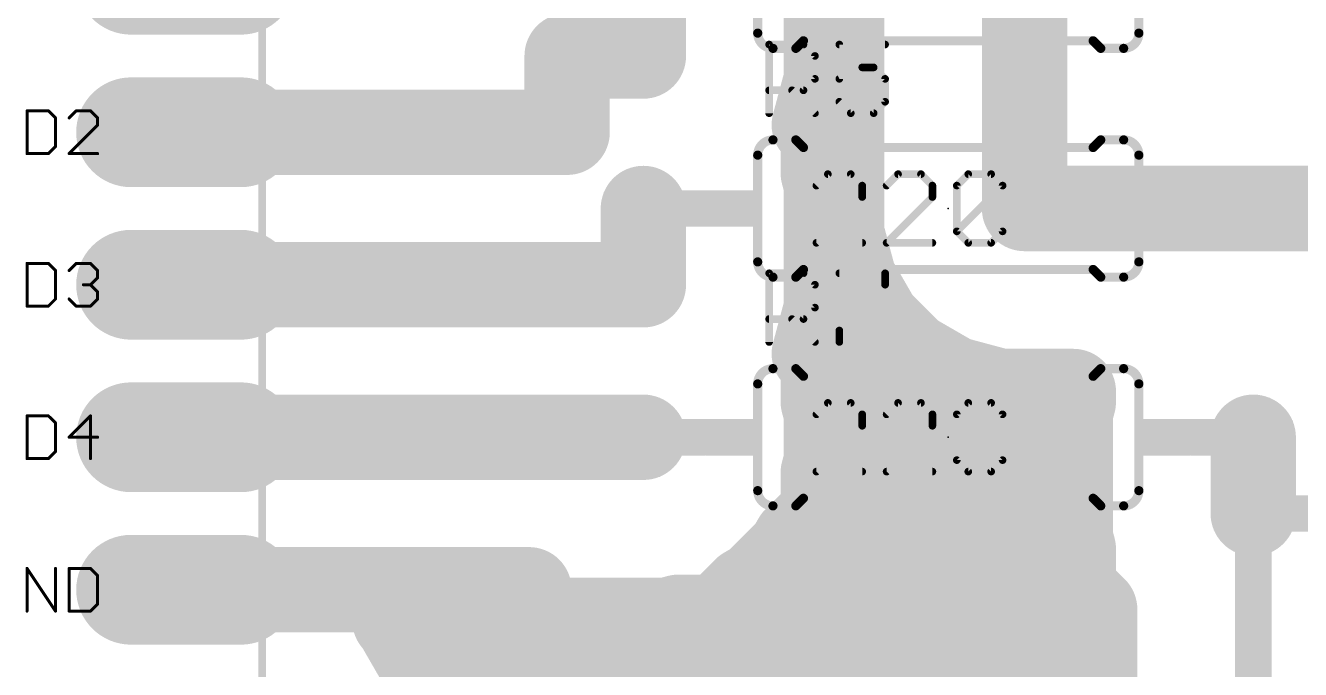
# Model space of a CAD drawing. Extents: x -14 to 150, y -1 to 89.
# Drawn here: x 29.08 to 50.32, y 11.37 to 22.1 of the extents above; entities that cross this region are included whole.
import ezdxf

# ---------------------------------------------------------------- set-up
doc = ezdxf.new("R2010")
doc.units = 0
for name, color, linetype in [('16', 175, 'CONTINUOUS'), ('17', 82, 'CONTINUOUS'), ('21', 253, 'CONTINUOUS'), ('23', 7, 'CONTINUOUS'), ('25', 253, 'CONTINUOUS'), ('27', 253, 'CONTINUOUS'), ('51', 253, 'CONTINUOUS')]:
    doc.layers.add(name, color=color, linetype=linetype)

# ---------------------------------------------------------------- blocks, each defined once
blk = doc.blocks.new('RECT')
blk.add_solid([(-0.5, -0.5), (0.5, -0.5), (-0.5, 0.5), (0.5, 0.5)])
blk = doc.blocks.new('OCTAGONP')
at = {"const_width": 0.5}
blk.add_lwpolyline([(-0.25, -0.1036), (-0.25, 0.1036), (-0.1036, 0.25), (0.1036, 0.25), (0.25, 0.1036), (0.25, -0.1036), (0.1036, -0.25), (-0.1036, -0.25), (-0.25, -0.1036), (-0.25, 0.1036)], dxfattribs=at)
blk = doc.blocks.new('LONGP100')
at = {"const_width": 1}
blk.add_lwpolyline([(-0.5, 0), (0.5, 0)], dxfattribs=at)
at = {"const_width": 0.5}
for points in [[(-0.5, 0.25, 1), (-0.5, -0.25)], [(0.5, -0.25, 1), (0.5, 0.25)]]:
    blk.add_lwpolyline(points, format="xyb", dxfattribs=at)

msp = doc.modelspace()

# ---------------------------------------------------------------- linework, layer by layer
at = {"layer": '16'}
for points, const_width in [([(42.672, 33.4213), (42.672, 18.6487)], 1.4224), ([(45.72, 33.02), (45.72, 19.05)], 1.4224), ([(42.418, 21.1887), (42.418, 23.2613)], 1.4224), ([(39.37, 22.86), (39.37, 21.59)], 1.4224), ([(42.418, 22.7584), (42.672, 22.7584)], 1.4224), ([(39.37, 21.59), (38.1, 21.59)], 1.4224), ([(38.1, 21.59), (38.1, 20.32)], 1.4224), ([(42.2176, 20.441), (42.418, 21.1887)], 1.4224), ([(42.418, 21.336), (42.672, 21.336)], 1.4224), ([(38.1, 20.32), (31.75, 20.32)], 1.4224), ([(42.3672, 20.2915), (42.2176, 20.441)], 1.4224), ([(42.3672, 19.6409), (42.3672, 20.2915)], 1.4224), ([(42.3672, 19.9136), (42.672, 19.9136)], 1.4224), ([(42.418, 19.4513), (42.3672, 19.6409)], 1.4224), ([(42.418, 17.3787), (42.418, 19.4513)], 1.4224), ([(39.37, 19.05), (39.37, 17.78)], 1.4224), ([(45.72, 19.05), (49.53, 19.05)], 1.4224), ([(49.53, 19.05), (63.5, 19.05)], 1.4224), ([(42.672, 18.6487), (42.8797, 17.8735)], 1.4224), ([(42.418, 18.4912), (42.7142, 18.4912)], 1.4224), ([(39.37, 17.78), (31.75, 17.78)], 1.4224), ([(42.8797, 17.8735), (43.281, 17.1785)], 1.4224), ([(42.2176, 16.631), (42.418, 17.3787)], 1.4224), ([(43.281, 17.1785), (43.8485, 16.611)], 1.4224), ([(42.3349, 17.0688), (43.3907, 17.0688)], 1.4224), ([(42.3672, 16.4815), (42.2176, 16.631)], 1.4224), ([(43.8485, 16.611), (44.5435, 16.2097)], 1.4224), ([(42.3672, 15.8309), (42.3672, 16.4815)], 1.4224), ([(44.5435, 16.2097), (45.3187, 16.002)], 1.4224), ([(45.3187, 16.002), (46.5328, 16.002)], 1.4224), ([(46.5328, 16.002), (46.5328, 15.8309)], 1.4224), ([(42.418, 15.6413), (42.3672, 15.8309)], 1.4224), ([(42.4166, 15.6464), (46.4834, 15.6464)], 1.4224), ([(46.5328, 15.8309), (46.482, 15.6413)], 1.4224), ([(42.418, 14.8387), (42.418, 15.6413)], 1.4224), ([(46.482, 15.6413), (46.482, 13.5687)], 1.4224), ([(39.37, 15.24), (31.75, 15.24)], 1.4224), ([(49.53, 13.97), (49.53, 15.24)], 1.4224), ([(42.3672, 14.6491), (42.418, 14.8387)], 1.4224), ([(42.3672, 13.9985), (42.3672, 14.6491)], 1.4224), ([(42.3672, 14.224), (46.482, 14.224)], 1.4224), ([(41.9071, 13.5385), (42.3672, 13.9985)], 1.4224), ([(41.809, 13.3685), (41.9071, 13.5385)], 1.4224), ([(46.482, 13.5687), (46.5328, 13.3791)], 1.4224), ([(49.53, 3.81), (49.53, 13.97)], 0.6096), ([(41.2415, 12.801), (41.809, 13.3685)], 1.4224), ([(46.5328, 13.3791), (46.5328, 12.7285)], 1.4224), ([(31.75, 12.7), (37.465, 12.7)], 1.4224), ([(37.465, 12.7), (37.465, 3.81)], 1.4224), ([(40.6115, 12.2428), (41.0715, 12.7029)], 1.4224), ([(41.0715, 12.7029), (41.2415, 12.801)], 1.4224), ([(41.2421, 12.8016), (46.5328, 12.8016)], 1.4224), ([(46.5328, 12.7285), (46.8884, 12.3729)], 1.4224), ([(46.8884, 12.3729), (46.8884, 3.4622)], 1.4224), ([(35.266, 12.1563), (35.2303, 12.192)], 1.4224), ([(35.2303, 12.192), (39.7713, 12.192)], 1.4224), ([(35.694, 11.4149), (35.266, 12.1563)], 1.4224), ([(39.7713, 12.192), (39.9609, 12.2428)], 1.4224), ([(39.9609, 12.2428), (40.6115, 12.2428)], 1.4224), ([(35.9156, 10.588), (35.694, 11.4149)], 1.4224), ([(35.7036, 11.3792), (46.8884, 11.3792)], 1.4224)]:
    msp.add_lwpolyline(points, dxfattribs=dict(at, const_width=const_width))
for points, const_width in [([(42.418, 23.114, 1), (42.418, 22.4028)], 0.7112), ([(42.672, 22.4028, 1), (42.672, 23.114)], 0.7112), ([(38.1, 21.9456, 1), (38.1, 21.2344)], 0.7112), ([(38.4556, 21.59, 1), (37.7444, 21.59)], 0.7112), ([(39.37, 21.2344, 1), (39.37, 21.9456)], 0.7112), ([(39.0144, 21.59, 1), (39.7256, 21.59)], 0.7112), ([(42.418, 21.6916, 1), (42.418, 20.9804)], 0.7112), ([(42.7615, 21.0967, 1), (42.0745, 21.2808)], 0.7112), ([(42.672, 20.9804, 1), (42.672, 21.6916)], 0.7112), ([(42.0624, 21.1887, 1), (42.7736, 21.1887)], 0.7112), ([(31.75, 20.6756, 1), (31.75, 19.9644)], 0.7112), ([(38.1, 19.9644, 1), (38.1, 20.6756)], 0.7112), ([(42.4691, 20.6925, 1), (41.9662, 20.1896)], 0.7112), ([(41.8742, 20.5331, 1), (42.5611, 20.349)], 0.7112), ([(42.7228, 20.2915, 1), (42.0116, 20.2915)], 0.7112), ([(42.1158, 20.04, 1), (42.6186, 20.5429)], 0.7112), ([(37.7444, 20.32, 1), (38.4556, 20.32)], 0.7112), ([(42.3672, 20.2692, 1), (42.3672, 19.558)], 0.7112), ([(42.672, 19.558, 1), (42.672, 20.2692)], 0.7112), ([(42.7107, 19.7329, 1), (42.0237, 19.5488)], 0.7112), ([(42.0116, 19.6409, 1), (42.7228, 19.6409)], 0.7112), ([(42.7736, 19.4513, 1), (42.0624, 19.4513)], 0.7112), ([(39.7256, 19.05, 1), (39.0144, 19.05)], 0.7112), ([(42.0745, 19.3592, 1), (42.7615, 19.5433)], 0.7112), ([(45.72, 19.4056, 1), (45.72, 18.6944)], 0.7112), ([(49.53, 19.4056, 1), (49.53, 18.6944)], 0.7112), ([(49.53, 18.6944, 1), (49.53, 19.4056)], 0.7112), ([(43.0155, 18.7408, 1), (42.3285, 18.5567)], 0.7112), ([(45.3644, 19.05, 1), (46.0756, 19.05)], 0.7112), ([(42.418, 18.8468, 1), (42.418, 18.1356)], 0.7112), ([(42.7142, 18.1356, 1), (42.7142, 18.8468)], 0.7112), ([(42.3164, 18.6487, 1), (43.0276, 18.6487)], 0.7112), ([(31.75, 18.1356, 1), (31.75, 17.4244)], 0.7112), ([(39.37, 17.4244, 1), (39.37, 18.1356)], 0.7112), ([(43.1877, 18.0513, 1), (42.5718, 17.6957)], 0.7112), ([(42.5362, 17.7815, 1), (43.2232, 17.9655)], 0.7112), ([(39.0144, 17.78, 1), (39.7256, 17.78)], 0.7112), ([(42.7615, 17.2867, 1), (42.0745, 17.4708)], 0.7112), ([(43.5324, 17.4299, 1), (43.0295, 16.927)], 0.7112), ([(42.3349, 17.4244, 1), (42.3349, 16.7132)], 0.7112), ([(42.0624, 17.3787, 1), (42.7736, 17.3787)], 0.7112), ([(42.973, 17.0007, 1), (43.589, 17.3563)], 0.7112), ([(43.3907, 16.7132, 1), (43.3907, 17.4244)], 0.7112), ([(42.4691, 16.8825, 1), (41.9662, 16.3796)], 0.7112), ([(44.0263, 16.919, 1), (43.6707, 16.303)], 0.7112), ([(43.597, 16.3595, 1), (44.0999, 16.8624)], 0.7112), ([(41.8742, 16.7231, 1), (42.5611, 16.539)], 0.7112), ([(42.7228, 16.4815, 1), (42.0116, 16.4815)], 0.7112), ([(42.1158, 16.23, 1), (42.6186, 16.7329)], 0.7112), ([(44.6355, 16.5532, 1), (44.4515, 15.8662)], 0.7112), ([(44.3657, 15.9018, 1), (44.7213, 16.5177)], 0.7112), ([(45.3187, 16.3576, 1), (45.3187, 15.6464)], 0.7112), ([(45.2267, 15.6585, 1), (45.4108, 16.3455)], 0.7112), ([(46.8884, 16.002, 1), (46.1772, 16.002)], 0.7112), ([(46.5328, 15.6464, 1), (46.5328, 16.3576)], 0.7112), ([(42.7107, 15.9229, 1), (42.0237, 15.7388)], 0.7112), ([(42.4166, 16.002, 1), (42.4166, 15.2908)], 0.7112), ([(46.8763, 15.7388, 1), (46.1893, 15.9229)], 0.7112), ([(46.4834, 15.2908, 1), (46.4834, 16.002)], 0.7112), ([(42.0116, 15.8309, 1), (42.7228, 15.8309)], 0.7112), ([(42.7736, 15.6413, 1), (42.0624, 15.6413)], 0.7112), ([(46.8376, 15.6413, 1), (46.1264, 15.6413)], 0.7112), ([(46.1772, 15.8309, 1), (46.8884, 15.8309)], 0.7112), ([(31.75, 15.5956, 1), (31.75, 14.8844)], 0.7112), ([(39.37, 14.8844, 1), (39.37, 15.5956)], 0.7112), ([(42.0745, 15.5492, 1), (42.7615, 15.7333)], 0.7112), ([(46.1385, 15.7333, 1), (46.8255, 15.5492)], 0.7112), ([(49.8856, 15.24, 1), (49.1744, 15.24)], 0.7112), ([(42.7615, 14.7467, 1), (42.0745, 14.9308)], 0.7112), ([(42.7228, 14.6491, 1), (42.0116, 14.6491)], 0.7112), ([(42.0237, 14.7412, 1), (42.7107, 14.5571)], 0.7112), ([(42.0624, 14.8387, 1), (42.7736, 14.8387)], 0.7112), ([(42.3672, 14.5796, 1), (42.3672, 13.8684)], 0.7112), ([(46.482, 13.8684, 1), (46.482, 14.5796)], 0.7112), ([(42.6186, 13.7471, 1), (42.1158, 14.25)], 0.7112), ([(42.2151, 13.3607, 1), (41.5992, 13.7163)], 0.7112), ([(42.0116, 13.9985, 1), (42.7228, 13.9985)], 0.7112), ([(46.8255, 13.6608, 1), (46.1385, 13.4767)], 0.7112), ([(49.1744, 13.97, 1), (49.8856, 13.97)], 0.7112), ([(49.6824, 13.97, 1), (49.3776, 13.97)], 0.3048), ([(41.6557, 13.7899, 1), (42.1586, 13.287)], 0.7112), ([(42.0605, 13.117, 1), (41.5576, 13.6199)], 0.7112), ([(46.8884, 13.3791, 1), (46.1772, 13.3791)], 0.7112), ([(41.501, 13.5463, 1), (42.117, 13.1907)], 0.7112), ([(46.1264, 13.5687, 1), (46.8376, 13.5687)], 0.7112), ([(46.1893, 13.2871, 1), (46.8763, 13.4712)], 0.7112), ([(31.75, 13.0556, 1), (31.75, 12.3444)], 0.7112), ([(37.8206, 12.7, 1), (37.1094, 12.7)], 0.7112), ([(37.465, 12.3444, 1), (37.465, 13.0556)], 0.7112), ([(41.323, 12.4514, 1), (40.8201, 12.9543)], 0.7112), ([(40.9901, 13.0524, 1), (41.493, 12.5495)], 0.7112), ([(41.2421, 13.1572, 1), (41.2421, 12.446)], 0.7112), ([(41.4193, 12.493, 1), (41.0637, 13.109)], 0.7112), ([(46.7842, 12.98, 1), (46.2814, 12.4771)], 0.7112), ([(46.5328, 12.446, 1), (46.5328, 13.1572)], 0.7112), ([(40.8937, 13.0108, 1), (41.2493, 12.3949)], 0.7112), ([(46.1772, 12.7285, 1), (46.8884, 12.7285)], 0.7112), ([(47.244, 12.3729, 1), (46.5328, 12.3729)], 0.7112), ([(46.637, 12.1215, 1), (47.1398, 12.6244)], 0.7112), ([(35.4817, 12.4435, 1), (34.9788, 11.9405)], 0.7112), ([(35.2303, 12.5476, 1), (35.2303, 11.8364)], 0.7112), ([(35.574, 12.3341, 1), (34.958, 11.9785)], 0.7112), ([(35.0146, 11.9048, 1), (35.5174, 12.4077)], 0.7112), ([(39.6792, 12.5355, 1), (39.8633, 11.8485)], 0.7112), ([(39.9609, 12.5984, 1), (39.9609, 11.8872)], 0.7112), ([(39.7713, 11.8364, 1), (39.7713, 12.5476)], 0.7112), ([(40.0529, 11.8993, 1), (39.8688, 12.5863)], 0.7112), ([(40.36, 12.4942, 1), (40.8629, 11.9914)], 0.7112), ([(40.6115, 11.8872, 1), (40.6115, 12.5984)], 0.7112), ([(36.0375, 11.507, 1), (35.3506, 11.3229)], 0.7112), ([(35.7036, 11.7348, 1), (35.7036, 11.0236)], 0.7112), ([(35.3861, 11.2371, 1), (36.002, 11.5927)], 0.7112), ([(46.8884, 11.0236, 1), (46.8884, 11.7348)], 0.7112)]:
    msp.add_lwpolyline(points, format="xyb", dxfattribs=dict(at, const_width=const_width))
at = {"layer": '21'}
for points, const_width in [([(33.02, 33.02), (33.02, 1.27)], 0.127), ([(41.275, 21.971), (41.275, 23.749)], 0.1524), ([(47.625, 21.971), (47.625, 23.749)], 0.1524), ([(42.037, 21.844), (41.91, 21.717)], 0.1524), ([(46.863, 21.844), (42.037, 21.844)], 0.1524), ([(46.863, 21.844), (46.99, 21.717)], 0.1524), ([(41.529, 21.717), (41.91, 21.717)], 0.1524), ([(47.371, 21.717), (46.99, 21.717)], 0.1524), ([(41.529, 20.193), (41.91, 20.193)], 0.1524), ([(42.037, 20.066), (41.91, 20.193)], 0.1524), ([(46.863, 20.066), (46.99, 20.193)], 0.1524), ([(47.371, 20.193), (46.99, 20.193)], 0.1524), ([(41.275, 18.161), (41.275, 19.939)], 0.1524), ([(46.863, 20.066), (42.037, 20.066)], 0.1524), ([(47.625, 18.161), (47.625, 19.939)], 0.1524), ([(42.037, 18.034), (41.91, 17.907)], 0.1524), ([(46.863, 18.034), (42.037, 18.034)], 0.1524), ([(46.863, 18.034), (46.99, 17.907)], 0.1524), ([(41.529, 17.907), (41.91, 17.907)], 0.1524), ([(47.371, 17.907), (46.99, 17.907)], 0.1524), ([(41.529, 16.383), (41.91, 16.383)], 0.1524), ([(42.037, 16.256), (41.91, 16.383)], 0.1524), ([(46.863, 16.256), (46.99, 16.383)], 0.1524), ([(47.371, 16.383), (46.99, 16.383)], 0.1524), ([(41.275, 14.351), (41.275, 16.129)], 0.1524), ([(46.863, 16.256), (42.037, 16.256)], 0.1524), ([(47.625, 14.351), (47.625, 16.129)], 0.1524), ([(42.037, 14.224), (41.91, 14.097)], 0.1524), ([(46.863, 14.224), (42.037, 14.224)], 0.1524), ([(46.863, 14.224), (46.99, 14.097)], 0.1524), ([(41.529, 14.097), (41.91, 14.097)], 0.1524), ([(47.371, 14.097), (46.99, 14.097)], 0.1524)]:
    msp.add_lwpolyline(points, dxfattribs=dict(at, const_width=const_width))
for points, const_width in [([(41.275, 21.971, 0.4142), (41.529, 21.717)], 0.1524), ([(41.3131, 21.971, 1), (41.2369, 21.971)], 0.0762), ([(41.2369, 21.971, 1), (41.3131, 21.971)], 0.0762), ([(42.037, 21.8821, 1), (42.037, 21.8059)], 0.0762), ([(42.0639, 21.8171, 1), (42.0101, 21.8709)], 0.0762), ([(46.8899, 21.8709, 1), (46.8361, 21.8171)], 0.0762), ([(46.863, 21.8059, 1), (46.863, 21.8821)], 0.0762), ([(47.371, 21.717, 0.4142), (47.625, 21.971)], 0.1524), ([(47.6631, 21.971, 1), (47.5869, 21.971)], 0.0762), ([(47.5869, 21.971, 1), (47.6631, 21.971)], 0.0762), ([(41.529, 21.7551, 1), (41.529, 21.6789)], 0.0762), ([(41.529, 21.6789, 1), (41.529, 21.7551)], 0.0762), ([(41.8831, 21.7439, 1), (41.9369, 21.6901)], 0.0762), ([(41.91, 21.6789, 1), (41.91, 21.7551)], 0.0762), ([(46.99, 21.7551, 1), (46.99, 21.6789)], 0.0762), ([(46.9631, 21.6901, 1), (47.0169, 21.7439)], 0.0762), ([(47.371, 21.7551, 1), (47.371, 21.6789)], 0.0762), ([(47.371, 21.6789, 1), (47.371, 21.7551)], 0.0762), ([(41.529, 20.193, 0.4142), (41.275, 19.939)], 0.1524), ([(41.529, 20.2311, 1), (41.529, 20.1549)], 0.0762), ([(41.529, 20.1549, 1), (41.529, 20.2311)], 0.0762), ([(41.9369, 20.2199, 1), (41.8831, 20.1661)], 0.0762), ([(41.91, 20.1549, 1), (41.91, 20.2311)], 0.0762), ([(46.99, 20.2311, 1), (46.99, 20.1549)], 0.0762), ([(47.0169, 20.1661, 1), (46.9631, 20.2199)], 0.0762), ([(47.625, 19.939, 0.4142), (47.371, 20.193)], 0.1524), ([(47.371, 20.2311, 1), (47.371, 20.1549)], 0.0762), ([(47.371, 20.1549, 1), (47.371, 20.2311)], 0.0762), ([(41.3131, 19.939, 1), (41.2369, 19.939)], 0.0762), ([(41.2369, 19.939, 1), (41.3131, 19.939)], 0.0762), ([(42.037, 20.1041, 1), (42.037, 20.0279)], 0.0762), ([(42.0101, 20.0391, 1), (42.0639, 20.0929)], 0.0762), ([(46.8361, 20.0929, 1), (46.8899, 20.0391)], 0.0762), ([(46.863, 20.0279, 1), (46.863, 20.1041)], 0.0762), ([(47.6631, 19.939, 1), (47.5869, 19.939)], 0.0762), ([(47.5869, 19.939, 1), (47.6631, 19.939)], 0.0762), ([(41.275, 18.161, 0.4142), (41.529, 17.907)], 0.1524), ([(41.3131, 18.161, 1), (41.2369, 18.161)], 0.0762), ([(41.2369, 18.161, 1), (41.3131, 18.161)], 0.0762), ([(42.037, 18.0721, 1), (42.037, 17.9959)], 0.0762), ([(42.0639, 18.0071, 1), (42.0101, 18.0609)], 0.0762), ([(46.8899, 18.0609, 1), (46.8361, 18.0071)], 0.0762), ([(46.863, 17.9959, 1), (46.863, 18.0721)], 0.0762), ([(47.371, 17.907, 0.4142), (47.625, 18.161)], 0.1524), ([(47.6631, 18.161, 1), (47.5869, 18.161)], 0.0762), ([(47.5869, 18.161, 1), (47.6631, 18.161)], 0.0762), ([(41.529, 17.9451, 1), (41.529, 17.8689)], 0.0762), ([(41.529, 17.8689, 1), (41.529, 17.9451)], 0.0762), ([(41.8831, 17.9339, 1), (41.9369, 17.8801)], 0.0762), ([(41.91, 17.8689, 1), (41.91, 17.9451)], 0.0762), ([(46.99, 17.9451, 1), (46.99, 17.8689)], 0.0762), ([(46.9631, 17.8801, 1), (47.0169, 17.9339)], 0.0762), ([(47.371, 17.9451, 1), (47.371, 17.8689)], 0.0762), ([(47.371, 17.8689, 1), (47.371, 17.9451)], 0.0762), ([(41.529, 16.383, 0.4142), (41.275, 16.129)], 0.1524), ([(41.529, 16.4211, 1), (41.529, 16.3449)], 0.0762), ([(41.529, 16.3449, 1), (41.529, 16.4211)], 0.0762), ([(41.9369, 16.4099, 1), (41.8831, 16.3561)], 0.0762), ([(41.91, 16.3449, 1), (41.91, 16.4211)], 0.0762), ([(46.99, 16.4211, 1), (46.99, 16.3449)], 0.0762), ([(47.0169, 16.3561, 1), (46.9631, 16.4099)], 0.0762), ([(47.625, 16.129, 0.4142), (47.371, 16.383)], 0.1524), ([(47.371, 16.4211, 1), (47.371, 16.3449)], 0.0762), ([(47.371, 16.3449, 1), (47.371, 16.4211)], 0.0762), ([(41.3131, 16.129, 1), (41.2369, 16.129)], 0.0762), ([(41.2369, 16.129, 1), (41.3131, 16.129)], 0.0762), ([(42.037, 16.2941, 1), (42.037, 16.2179)], 0.0762), ([(42.0101, 16.2291, 1), (42.0639, 16.2829)], 0.0762), ([(46.8361, 16.2829, 1), (46.8899, 16.2291)], 0.0762), ([(46.863, 16.2179, 1), (46.863, 16.2941)], 0.0762), ([(47.6631, 16.129, 1), (47.5869, 16.129)], 0.0762), ([(47.5869, 16.129, 1), (47.6631, 16.129)], 0.0762), ([(41.275, 14.351, 0.4142), (41.529, 14.097)], 0.1524), ([(41.3131, 14.351, 1), (41.2369, 14.351)], 0.0762), ([(41.2369, 14.351, 1), (41.3131, 14.351)], 0.0762), ([(42.037, 14.2621, 1), (42.037, 14.1859)], 0.0762), ([(42.0639, 14.1971, 1), (42.0101, 14.2509)], 0.0762), ([(46.8899, 14.2509, 1), (46.8361, 14.1971)], 0.0762), ([(46.863, 14.1859, 1), (46.863, 14.2621)], 0.0762), ([(47.371, 14.097, 0.4142), (47.625, 14.351)], 0.1524), ([(47.6631, 14.351, 1), (47.5869, 14.351)], 0.0762), ([(47.5869, 14.351, 1), (47.6631, 14.351)], 0.0762), ([(41.529, 14.1351, 1), (41.529, 14.0589)], 0.0762), ([(41.529, 14.0589, 1), (41.529, 14.1351)], 0.0762), ([(41.8831, 14.1239, 1), (41.9369, 14.0701)], 0.0762), ([(41.91, 14.0589, 1), (41.91, 14.1351)], 0.0762), ([(46.99, 14.1351, 1), (46.99, 14.0589)], 0.0762), ([(46.9631, 14.0701, 1), (47.0169, 14.1239)], 0.0762), ([(47.371, 14.1351, 1), (47.371, 14.0589)], 0.0762), ([(47.371, 14.0589, 1), (47.371, 14.1351)], 0.0762)]:
    msp.add_lwpolyline(points, format="xyb", dxfattribs=dict(at, const_width=const_width))
at = {"layer": '23'}
for p in [(44.45, 19.05), (44.45, 15.24)]:
    msp.add_point(p, dxfattribs=at)
at = {"layer": '25'}
for points, const_width in [([(41.4973, 21.7815, 1), (41.4337, 21.7815)], 0.0635), ([(41.4655, 21.8132, 1), (41.4655, 21.7497)], 0.0635), ([(42.0599, 21.8039, 1), (42.015, 21.759)], 0.0635), ([(42.0375, 21.7497, 1), (42.0375, 21.8132)], 0.0635), ([(42.6666, 21.7815, 1), (42.6031, 21.7815)], 0.0635), ([(42.6349, 21.8132, 1), (42.6349, 21.7497)], 0.0635), ([(43.3975, 21.7497, 1), (43.3975, 21.8132)], 0.0635), ([(42.2599, 21.5908, 1), (42.1964, 21.5908)], 0.0635), ([(42.2057, 21.5684, 1), (42.2506, 21.6133)], 0.0635), ([(43.0162, 21.4319, 1), (43.0162, 21.3684)], 0.0635), ([(43.0304, 21.3718, 1), (43.002, 21.4285)], 0.0635), ([(43.2293, 21.4226, 1), (43.1844, 21.3777)], 0.0635), ([(43.2069, 21.3684, 1), (43.2069, 21.4319)], 0.0635), ([(42.1964, 21.2095, 1), (42.2599, 21.2095)], 0.0635), ([(42.2506, 21.187, 1), (42.2057, 21.2319)], 0.0635), ([(42.6031, 21.2095, 1), (42.6666, 21.2095)], 0.0635), ([(42.6207, 21.2379, 1), (42.6491, 21.1811)], 0.0635), ([(43.4293, 21.2095, 1), (43.3658, 21.2095)], 0.0635), ([(43.3751, 21.187, 1), (43.42, 21.2319)], 0.0635), ([(41.4655, 21.0506, 1), (41.4655, 20.9871)], 0.0635), ([(41.8693, 21.0413, 1), (41.8244, 20.9964)], 0.0635), ([(42.015, 21.0413, 1), (42.0599, 20.9964)], 0.0635), ([(42.0375, 20.9871, 1), (42.0375, 21.0506)], 0.0635), ([(42.6573, 20.8506, 1), (42.6124, 20.8057)], 0.0635), ([(43.3658, 20.8282, 1), (43.4293, 20.8282)], 0.0635), ([(43.42, 20.8057, 1), (43.3751, 20.8506)], 0.0635), ([(29.1148, 20.6762, 1), (29.0894, 20.6762)], 0.0254), ([(29.1021, 20.6889, 1), (29.1021, 20.6635)], 0.0254), ([(29.467, 20.6852, 1), (29.449, 20.6672)], 0.0254), ([(29.458, 20.6635, 1), (29.458, 20.6889)], 0.0254), ([(29.9224, 20.6889, 1), (29.9224, 20.6635)], 0.0254), ([(29.9314, 20.6672, 1), (29.9134, 20.6852)], 0.0254), ([(30.1686, 20.6852, 1), (30.1507, 20.6672)], 0.0254), ([(30.1597, 20.6635, 1), (30.1597, 20.6889)], 0.0254), ([(41.4337, 20.6375, 1), (41.4973, 20.6375)], 0.0635), ([(42.2057, 20.615, 1), (42.2506, 20.66)], 0.0635), ([(42.8256, 20.6692, 1), (42.8256, 20.6058)], 0.0635), ([(42.8031, 20.615, 1), (42.848, 20.66)], 0.0635), ([(43.1844, 20.66, 1), (43.2293, 20.615)], 0.0635), ([(43.2069, 20.6058, 1), (43.2069, 20.6692)], 0.0635), ([(29.5894, 20.5576, 1), (29.564, 20.5576)], 0.0254), ([(29.5677, 20.5486, 1), (29.5856, 20.5666)], 0.0254), ([(29.7948, 20.5666, 1), (29.8127, 20.5486)], 0.0254), ([(30.291, 20.5576, 1), (30.2656, 20.5576)], 0.0254), ([(30.2656, 20.4389, 1), (30.291, 20.4389)], 0.0254), ([(30.2693, 20.5486, 1), (30.2873, 20.5666)], 0.0254), ([(30.2873, 20.43, 1), (30.2693, 20.4479)], 0.0254), ([(29.1021, 19.9771, 1), (29.1021, 19.9517)], 0.0254), ([(29.0894, 19.9644, 1), (29.1148, 19.9644)], 0.0254), ([(29.449, 19.9734, 1), (29.467, 19.9554)], 0.0254), ([(29.458, 19.9517, 1), (29.458, 19.9771)], 0.0254), ([(29.564, 20.083, 1), (29.5894, 20.083)], 0.0254), ([(29.5856, 20.0741, 1), (29.5677, 20.092)], 0.0254), ([(29.8038, 19.9771, 1), (29.8038, 19.9517)], 0.0254), ([(29.7948, 19.9734, 1), (29.8127, 19.9554)], 0.0254), ([(30.2783, 19.9517, 1), (30.2783, 19.9771)], 0.0254), ([(29.1148, 18.1362, 1), (29.0894, 18.1362)], 0.0254), ([(29.1021, 18.1489, 1), (29.1021, 18.1235)], 0.0254), ([(29.467, 18.1452, 1), (29.449, 18.1272)], 0.0254), ([(29.458, 18.1235, 1), (29.458, 18.1489)], 0.0254), ([(29.9224, 18.1489, 1), (29.9224, 18.1235)], 0.0254), ([(29.9314, 18.1272, 1), (29.9134, 18.1452)], 0.0254), ([(30.1686, 18.1452, 1), (30.1507, 18.1272)], 0.0254), ([(30.1597, 18.1235, 1), (30.1597, 18.1489)], 0.0254), ([(29.5894, 18.0176, 1), (29.564, 18.0176)], 0.0254), ([(29.5677, 18.0086, 1), (29.5856, 18.0266)], 0.0254), ([(29.7948, 18.0266, 1), (29.8127, 18.0086)], 0.0254), ([(30.291, 18.0176, 1), (30.2656, 18.0176)], 0.0254), ([(30.2656, 17.8989, 1), (30.291, 17.8989)], 0.0254), ([(30.2693, 18.0086, 1), (30.2873, 18.0266)], 0.0254), ([(30.2873, 17.89, 1), (30.2693, 17.9079)], 0.0254), ([(41.4973, 17.9715, 1), (41.4337, 17.9715)], 0.0635), ([(41.4655, 18.0032, 1), (41.4655, 17.9397)], 0.0635), ([(42.0599, 17.9939, 1), (42.015, 17.949)], 0.0635), ([(42.0375, 17.9397, 1), (42.0375, 18.0032)], 0.0635), ([(42.2599, 17.7808, 1), (42.1964, 17.7808)], 0.0635), ([(42.6349, 18.0032, 1), (42.6349, 17.9397)], 0.0635), ([(43.4293, 17.9715, 1), (43.3658, 17.9715)], 0.0635), ([(43.42, 17.7584, 1), (43.3751, 17.8033)], 0.0635), ([(43.3975, 17.9397, 1), (43.3975, 18.0032)], 0.0635), ([(30.041, 17.793, 1), (30.041, 17.7676)], 0.0254), ([(30.1686, 17.7893, 1), (30.1507, 17.7713)], 0.0254), ([(30.1507, 17.7893, 1), (30.1686, 17.7713)], 0.0254), ([(30.1597, 17.7676, 1), (30.1597, 17.793)], 0.0254), ([(30.291, 17.6617, 1), (30.2656, 17.6617)], 0.0254), ([(30.2693, 17.6527, 1), (30.2873, 17.6706)], 0.0254), ([(42.2057, 17.7584, 1), (42.2506, 17.8033)], 0.0635), ([(43.3658, 17.7808, 1), (43.4293, 17.7808)], 0.0635), ([(29.1021, 17.4371, 1), (29.1021, 17.4117)], 0.0254), ([(29.0894, 17.4244, 1), (29.1148, 17.4244)], 0.0254), ([(29.449, 17.4334, 1), (29.467, 17.4154)], 0.0254), ([(29.458, 17.4117, 1), (29.458, 17.4371)], 0.0254), ([(29.564, 17.543, 1), (29.5894, 17.543)], 0.0254), ([(29.5856, 17.5341, 1), (29.5677, 17.552)], 0.0254), ([(29.8127, 17.552, 1), (29.7948, 17.5341)], 0.0254), ([(29.9224, 17.4371, 1), (29.9224, 17.4117)], 0.0254), ([(29.9134, 17.4154, 1), (29.9314, 17.4334)], 0.0254), ([(30.1507, 17.4334, 1), (30.1686, 17.4154)], 0.0254), ([(30.1597, 17.4117, 1), (30.1597, 17.4371)], 0.0254), ([(30.2656, 17.543, 1), (30.291, 17.543)], 0.0254), ([(30.2873, 17.5341, 1), (30.2693, 17.552)], 0.0254), ([(42.1964, 17.3995, 1), (42.2599, 17.3995)], 0.0635), ([(42.2506, 17.377, 1), (42.2057, 17.4219)], 0.0635), ([(41.4655, 17.2406, 1), (41.4655, 17.1771)], 0.0635), ([(41.8693, 17.2313, 1), (41.8244, 17.1864)], 0.0635), ([(42.015, 17.2313, 1), (42.0599, 17.1864)], 0.0635), ([(42.0375, 17.1771, 1), (42.0375, 17.2406)], 0.0635), ([(42.6666, 17.0182, 1), (42.6031, 17.0182)], 0.0635), ([(42.6124, 17.0406, 1), (42.6573, 16.9957)], 0.0635), ([(41.4337, 16.8275, 1), (41.4973, 16.8275)], 0.0635), ([(42.2057, 16.805, 1), (42.2506, 16.85)], 0.0635), ([(42.6031, 16.8275, 1), (42.6666, 16.8275)], 0.0635), ([(29.1148, 15.5962, 1), (29.0894, 15.5962)], 0.0254), ([(29.1021, 15.6089, 1), (29.1021, 15.5835)], 0.0254), ([(29.467, 15.6052, 1), (29.449, 15.5872)], 0.0254), ([(29.458, 15.5835, 1), (29.458, 15.6089)], 0.0254), ([(30.1724, 15.5962, 1), (30.147, 15.5962)], 0.0254), ([(30.1686, 15.5872, 1), (30.1507, 15.6052)], 0.0254), ([(29.5894, 15.4776, 1), (29.564, 15.4776)], 0.0254), ([(29.5677, 15.4686, 1), (29.5856, 15.4866)], 0.0254), ([(29.8038, 15.253, 1), (29.8038, 15.2276)], 0.0254), ([(29.7948, 15.2493, 1), (29.8127, 15.2313)], 0.0254), ([(30.2783, 15.2276, 1), (30.2783, 15.253)], 0.0254), ([(29.1021, 14.8971, 1), (29.1021, 14.8717)], 0.0254), ([(29.0894, 14.8844, 1), (29.1148, 14.8844)], 0.0254), ([(29.449, 14.8934, 1), (29.467, 14.8754)], 0.0254), ([(29.458, 14.8717, 1), (29.458, 14.8971)], 0.0254), ([(29.564, 15.003, 1), (29.5894, 15.003)], 0.0254), ([(29.5856, 14.9941, 1), (29.5677, 15.012)], 0.0254), ([(30.147, 14.8844, 1), (30.1724, 14.8844)], 0.0254), ([(29.1148, 13.0562, 1), (29.0894, 13.0562)], 0.0254), ([(29.1127, 13.0633, 1), (29.0916, 13.0492)], 0.0254), ([(29.5894, 13.0562, 1), (29.564, 13.0562)], 0.0254), ([(29.8165, 13.0562, 1), (29.7911, 13.0562)], 0.0254), ([(29.8038, 13.0689, 1), (29.8038, 13.0435)], 0.0254), ([(30.1686, 13.0652, 1), (30.1507, 13.0472)], 0.0254), ([(30.1597, 13.0435, 1), (30.1597, 13.0689)], 0.0254), ([(30.291, 12.9376, 1), (30.2656, 12.9376)], 0.0254), ([(30.2693, 12.9286, 1), (30.2873, 12.9466)], 0.0254), ([(29.0894, 12.3444, 1), (29.1148, 12.3444)], 0.0254), ([(29.564, 12.3444, 1), (29.5894, 12.3444)], 0.0254), ([(29.5661, 12.3374, 1), (29.5872, 12.3514)], 0.0254), ([(29.8038, 12.3571, 1), (29.8038, 12.3317)], 0.0254), ([(29.7911, 12.3444, 1), (29.8165, 12.3444)], 0.0254), ([(30.1507, 12.3534, 1), (30.1686, 12.3354)], 0.0254), ([(30.1597, 12.3317, 1), (30.1597, 12.3571)], 0.0254), ([(30.2656, 12.463, 1), (30.291, 12.463)], 0.0254), ([(30.2873, 12.4541, 1), (30.2693, 12.472)], 0.0254)]:
    msp.add_lwpolyline(points, format="xyb", dxfattribs=dict(at, const_width=const_width))
for points, const_width in [([(41.4655, 20.6375), (41.4655, 21.7815)], 0.127), ([(41.4655, 21.7815), (42.0375, 21.7815)], 0.127), ([(42.0375, 21.7815), (42.2281, 21.5908)], 0.127), ([(43.3975, 21.7815), (42.6349, 21.7815)], 0.127), ([(42.6349, 21.7815), (42.6349, 21.2095)], 0.127), ([(42.2281, 21.5908), (42.2281, 21.2095)], 0.127), ([(42.6349, 21.2095), (43.0162, 21.4002)], 0.127), ([(43.0162, 21.4002), (43.2069, 21.4002)], 0.127), ([(43.2069, 21.4002), (43.3975, 21.2095)], 0.127), ([(42.2281, 21.2095), (42.0375, 21.0188)], 0.127), ([(43.3975, 21.2095), (43.3975, 20.8282)], 0.127), ([(42.0375, 21.0188), (41.4655, 21.0188)], 0.127), ([(41.8468, 21.0188), (42.2281, 20.6375)], 0.127), ([(42.8256, 20.6375), (42.6349, 20.8282)], 0.127), ([(43.3975, 20.8282), (43.2069, 20.6375)], 0.127), ([(29.1021, 20.6762), (29.1021, 19.9644)], 0.0508), ([(29.458, 20.6762), (29.1021, 20.6762)], 0.0508), ([(29.5767, 20.5576), (29.458, 20.6762)], 0.0508), ([(29.9224, 20.6762), (29.8038, 20.5576)], 0.0508), ([(30.1597, 20.6762), (29.9224, 20.6762)], 0.0508), ([(30.2783, 20.5576), (30.1597, 20.6762)], 0.0508), ([(43.2069, 20.6375), (42.8256, 20.6375)], 0.127), ([(29.5767, 20.083), (29.5767, 20.5576)], 0.0508), ([(29.8038, 19.9644), (30.2783, 20.4389)], 0.0508), ([(30.2783, 20.4389), (30.2783, 20.5576)], 0.0508), ([(29.1021, 19.9644), (29.458, 19.9644)], 0.0508), ([(29.458, 19.9644), (29.5767, 20.083)], 0.0508), ([(30.2783, 19.9644), (29.8038, 19.9644)], 0.0508), ([(29.1021, 18.1362), (29.1021, 17.4244)], 0.0508), ([(29.458, 18.1362), (29.1021, 18.1362)], 0.0508), ([(29.5767, 18.0176), (29.458, 18.1362)], 0.0508), ([(29.8038, 18.0176), (29.9224, 18.1362)], 0.0508), ([(29.9224, 18.1362), (30.1597, 18.1362)], 0.0508), ([(30.1597, 18.1362), (30.2783, 18.0176)], 0.0508), ([(29.5767, 17.543), (29.5767, 18.0176)], 0.0508), ([(30.2783, 17.8989), (30.1597, 17.7803)], 0.0508), ([(30.2783, 18.0176), (30.2783, 17.8989)], 0.0508), ([(41.4655, 16.8275), (41.4655, 17.9715)], 0.127), ([(41.4655, 17.9715), (42.0375, 17.9715)], 0.127), ([(42.0375, 17.9715), (42.2281, 17.7808)], 0.127), ([(42.2281, 17.7808), (42.2281, 17.3995)], 0.127), ([(42.6349, 17.9715), (43.3975, 17.9715)], 0.127), ([(43.3975, 17.7808), (42.6349, 17.0182)], 0.127), ([(43.3975, 17.9715), (43.3975, 17.7808)], 0.127), ([(30.1597, 17.7803), (30.041, 17.7803)], 0.0508), ([(30.1597, 17.7803), (30.2783, 17.6617)], 0.0508), ([(30.2783, 17.6617), (30.2783, 17.543)], 0.0508), ([(29.1021, 17.4244), (29.458, 17.4244)], 0.0508), ([(29.458, 17.4244), (29.5767, 17.543)], 0.0508), ([(29.9224, 17.4244), (29.8038, 17.543)], 0.0508), ([(30.1597, 17.4244), (29.9224, 17.4244)], 0.0508), ([(30.2783, 17.543), (30.1597, 17.4244)], 0.0508), ([(42.2281, 17.3995), (42.0375, 17.2088)], 0.127), ([(42.0375, 17.2088), (41.4655, 17.2088)], 0.127), ([(41.8468, 17.2088), (42.2281, 16.8275)], 0.127), ([(42.6349, 17.0182), (42.6349, 16.8275)], 0.127), ([(29.1021, 15.5962), (29.1021, 14.8844)], 0.0508), ([(29.458, 15.5962), (29.1021, 15.5962)], 0.0508), ([(29.5767, 15.4776), (29.458, 15.5962)], 0.0508), ([(30.1597, 15.5962), (29.8038, 15.2403)], 0.0508), ([(30.1597, 14.8844), (30.1597, 15.5962)], 0.0508), ([(29.5767, 15.003), (29.5767, 15.4776)], 0.0508), ([(29.8038, 15.2403), (30.2783, 15.2403)], 0.0508), ([(29.1021, 14.8844), (29.458, 14.8844)], 0.0508), ([(29.458, 14.8844), (29.5767, 15.003)], 0.0508), ([(29.1021, 12.3444), (29.1021, 13.0562)], 0.0508), ([(29.1021, 13.0562), (29.5767, 12.3444)], 0.0508), ([(29.5767, 12.3444), (29.5767, 13.0562)], 0.0508), ([(29.8038, 13.0562), (29.8038, 12.3444)], 0.0508), ([(30.1597, 13.0562), (29.8038, 13.0562)], 0.0508), ([(30.2783, 12.9376), (30.1597, 13.0562)], 0.0508), ([(30.2783, 12.463), (30.2783, 12.9376)], 0.0508), ([(29.8038, 12.3444), (30.1597, 12.3444)], 0.0508), ([(30.1597, 12.3444), (30.2783, 12.463)], 0.0508)]:
    msp.add_lwpolyline(points, dxfattribs=dict(at, const_width=const_width))
at = {"layer": '27', "const_width": 0.127}
for points in [[(42.4436, 19.6225), (42.2529, 19.4318)], [(42.8249, 19.6225), (42.4436, 19.6225)], [(43.0156, 19.4318), (42.8249, 19.6225)], [(43.613, 19.6225), (43.4223, 19.4318)], [(43.9943, 19.6225), (43.613, 19.6225)], [(44.1849, 19.4318), (43.9943, 19.6225)], [(44.5917, 19.4318), (44.7824, 19.6225)], [(44.7824, 19.6225), (45.1637, 19.6225)], [(45.1637, 19.6225), (45.3543, 19.4318)], [(43.0156, 19.2412), (43.0156, 19.4318)], [(44.1849, 19.2412), (44.1849, 19.4318)], [(44.5917, 18.6692), (44.5917, 19.4318)], [(44.5917, 18.6692), (45.3543, 19.4318)], [(45.3543, 19.4318), (45.3543, 18.6692)], [(42.2529, 18.4785), (43.0156, 19.2412)], [(43.4223, 18.4785), (44.1849, 19.2412)], [(44.7824, 18.4785), (44.5917, 18.6692)], [(45.3543, 18.6692), (45.1637, 18.4785)], [(43.0156, 18.4785), (42.2529, 18.4785)], [(44.1849, 18.4785), (43.4223, 18.4785)], [(45.1637, 18.4785), (44.7824, 18.4785)], [(42.4436, 15.8125), (42.2529, 15.6218)], [(42.8249, 15.8125), (42.4436, 15.8125)], [(43.0156, 15.6218), (42.8249, 15.8125)], [(43.613, 15.8125), (43.4223, 15.6218)], [(43.9943, 15.8125), (43.613, 15.8125)], [(44.1849, 15.6218), (43.9943, 15.8125)], [(44.5917, 15.6218), (44.7824, 15.8125)], [(44.7824, 15.8125), (45.1637, 15.8125)], [(45.1637, 15.8125), (45.3543, 15.6218)], [(43.0156, 15.4312), (43.0156, 15.6218)], [(44.1849, 15.4312), (44.1849, 15.6218)], [(44.5917, 14.8592), (44.5917, 15.6218)], [(44.5917, 14.8592), (45.3543, 15.6218)], [(45.3543, 15.6218), (45.3543, 14.8592)], [(42.2529, 14.6685), (43.0156, 15.4312)], [(43.4223, 14.6685), (44.1849, 15.4312)], [(44.7824, 14.6685), (44.5917, 14.8592)], [(45.3543, 14.8592), (45.1637, 14.6685)], [(43.0156, 14.6685), (42.2529, 14.6685)], [(44.1849, 14.6685), (43.4223, 14.6685)], [(45.1637, 14.6685), (44.7824, 14.6685)]]:
    msp.add_lwpolyline(points, dxfattribs=at)
at = {"layer": '27', "const_width": 0.0635}
for points in [[(42.4436, 19.6542, 1), (42.4436, 19.5907)], [(42.466, 19.6, 1), (42.4211, 19.6449)], [(42.8473, 19.6449, 1), (42.8024, 19.6)], [(42.8249, 19.5907, 1), (42.8249, 19.6542)], [(43.613, 19.6542, 1), (43.613, 19.5907)], [(43.6354, 19.6, 1), (43.5905, 19.6449)], [(44.0167, 19.6449, 1), (43.9718, 19.6)], [(43.9943, 19.5907, 1), (43.9943, 19.6542)], [(44.7824, 19.6542, 1), (44.7824, 19.5907)], [(44.8048, 19.6, 1), (44.7599, 19.6449)], [(45.1861, 19.6449, 1), (45.1412, 19.6)], [(45.1637, 19.5907, 1), (45.1637, 19.6542)], [(42.2304, 19.4543, 1), (42.2754, 19.4094)], [(43.0473, 19.4318, 1), (42.9838, 19.4318)], [(42.9931, 19.4094, 1), (43.038, 19.4543)], [(43.3998, 19.4543, 1), (43.4447, 19.4094)], [(44.2167, 19.4318, 1), (44.1532, 19.4318)], [(44.1625, 19.4094, 1), (44.2074, 19.4543)], [(44.6234, 19.4318, 1), (44.5599, 19.4318)], [(44.5692, 19.4543, 1), (44.6141, 19.4094)], [(45.3861, 19.4318, 1), (45.3226, 19.4318)], [(45.3768, 19.4094, 1), (45.3319, 19.4543)], [(45.3319, 19.4094, 1), (45.3768, 19.4543)], [(42.9838, 19.2412, 1), (43.0473, 19.2412)], [(43.038, 19.2187, 1), (42.9931, 19.2636)], [(44.1532, 19.2412, 1), (44.2167, 19.2412)], [(44.2074, 19.2187, 1), (44.1625, 19.2636)], [(44.5599, 18.6692, 1), (44.6234, 18.6692)], [(44.6141, 18.6916, 1), (44.5692, 18.6467)], [(44.5692, 18.6916, 1), (44.6141, 18.6467)], [(45.3226, 18.6692, 1), (45.3861, 18.6692)], [(45.3768, 18.6467, 1), (45.3319, 18.6916)], [(42.2304, 18.501, 1), (42.2754, 18.456)], [(42.2529, 18.5102, 1), (42.2529, 18.4468)], [(43.0156, 18.4468, 1), (43.0156, 18.5102)], [(43.3998, 18.501, 1), (43.4447, 18.456)], [(43.4223, 18.5102, 1), (43.4223, 18.4468)], [(44.1849, 18.4468, 1), (44.1849, 18.5102)], [(44.7824, 18.5102, 1), (44.7824, 18.4468)], [(44.7599, 18.456, 1), (44.8048, 18.501)], [(45.1412, 18.501, 1), (45.1861, 18.456)], [(45.1637, 18.4468, 1), (45.1637, 18.5102)], [(42.4436, 15.8442, 1), (42.4436, 15.7807)], [(42.466, 15.79, 1), (42.4211, 15.8349)], [(42.8473, 15.8349, 1), (42.8024, 15.79)], [(42.8249, 15.7807, 1), (42.8249, 15.8442)], [(43.613, 15.8442, 1), (43.613, 15.7807)], [(43.6354, 15.79, 1), (43.5905, 15.8349)], [(44.0167, 15.8349, 1), (43.9718, 15.79)], [(43.9943, 15.7807, 1), (43.9943, 15.8442)], [(44.7824, 15.8442, 1), (44.7824, 15.7807)], [(44.8048, 15.79, 1), (44.7599, 15.8349)], [(45.1861, 15.8349, 1), (45.1412, 15.79)], [(45.1637, 15.7807, 1), (45.1637, 15.8442)], [(42.2304, 15.6443, 1), (42.2754, 15.5994)], [(43.0473, 15.6218, 1), (42.9838, 15.6218)], [(42.9931, 15.5994, 1), (43.038, 15.6443)], [(43.3998, 15.6443, 1), (43.4447, 15.5994)], [(44.2167, 15.6218, 1), (44.1532, 15.6218)], [(44.1625, 15.5994, 1), (44.2074, 15.6443)], [(44.6234, 15.6218, 1), (44.5599, 15.6218)], [(44.5692, 15.6443, 1), (44.6141, 15.5994)], [(45.3861, 15.6218, 1), (45.3226, 15.6218)], [(45.3768, 15.5994, 1), (45.3319, 15.6443)], [(45.3319, 15.5994, 1), (45.3768, 15.6443)], [(42.9838, 15.4312, 1), (43.0473, 15.4312)], [(43.038, 15.4087, 1), (42.9931, 15.4536)], [(44.1532, 15.4312, 1), (44.2167, 15.4312)], [(44.2074, 15.4087, 1), (44.1625, 15.4536)], [(44.5599, 14.8592, 1), (44.6234, 14.8592)], [(44.6141, 14.8816, 1), (44.5692, 14.8367)], [(44.5692, 14.8816, 1), (44.6141, 14.8367)], [(45.3226, 14.8592, 1), (45.3861, 14.8592)], [(45.3768, 14.8367, 1), (45.3319, 14.8816)], [(42.2529, 14.7003, 1), (42.2529, 14.6367)], [(42.2304, 14.691, 1), (42.2754, 14.646)], [(43.0156, 14.6367, 1), (43.0156, 14.7003)], [(43.3998, 14.691, 1), (43.4447, 14.646)], [(43.4223, 14.7003, 1), (43.4223, 14.6367)], [(44.1849, 14.6367, 1), (44.1849, 14.7003)], [(44.7824, 14.7003, 1), (44.7824, 14.6367)], [(44.7599, 14.646, 1), (44.8048, 14.691)], [(45.1412, 14.691, 1), (45.1861, 14.646)], [(45.1637, 14.6367, 1), (45.1637, 14.7003)]]:
    msp.add_lwpolyline(points, format="xyb", dxfattribs=at)
at = {"layer": '51', "const_width": 0.6096}
for points in [[(39.37, 19.05), (40.386, 19.05)], [(49.53, 19.05), (48.514, 19.05)], [(39.37, 15.24), (40.386, 15.24)], [(49.53, 15.24), (48.514, 15.24)], [(49.53, 13.97), (50.546, 13.97)]]:
    msp.add_lwpolyline(points, dxfattribs=at)
at = {"layer": '51', "const_width": 0.3048}
for points in [[(39.37, 19.2024, 1), (39.37, 18.8976)], [(40.386, 18.8976, 1), (40.386, 19.2024)], [(48.514, 19.2024, 1), (48.514, 18.8976)], [(49.53, 18.8976, 1), (49.53, 19.2024)], [(39.37, 15.3924, 1), (39.37, 15.0876)], [(40.386, 15.0876, 1), (40.386, 15.3924)], [(48.514, 15.3924, 1), (48.514, 15.0876)], [(49.53, 15.0876, 1), (49.53, 15.3924)], [(49.53, 14.1224, 1), (49.53, 13.8176)]]:
    msp.add_lwpolyline(points, format="xyb", dxfattribs=at)

# ---------------------------------------------------------------- block references
at = {"layer": '17'}
for name, p, xscale, yscale in [('LONGP100', (31.75, 22.86), 1.8288, 1.8288), ('LONGP100', (31.75, 22.86), 1.8288, 1.8288), ('LONGP100', (31.75, 20.32), 1.8288, 1.8288), ('LONGP100', (31.75, 20.32), 1.8288, 1.8288), ('OCTAGONP', (39.37, 19.05), 1.3208, 1.3208), ('OCTAGONP', (39.37, 19.05), 1.3208, 1.3208), ('OCTAGONP', (49.53, 19.05), 1.3208, 1.3208), ('OCTAGONP', (49.53, 19.05), 1.3208, 1.3208), ('LONGP100', (31.75, 17.78), 1.8288, 1.8288), ('LONGP100', (31.75, 17.78), 1.8288, 1.8288), ('LONGP100', (31.75, 15.24), 1.8288, 1.8288), ('LONGP100', (31.75, 15.24), 1.8288, 1.8288), ('OCTAGONP', (39.37, 15.24), 1.3208, 1.3208), ('OCTAGONP', (39.37, 15.24), 1.3208, 1.3208), ('OCTAGONP', (49.53, 15.24), 1.3208, 1.3208), ('OCTAGONP', (49.53, 15.24), 1.3208, 1.3208), ('OCTAGONP', (49.53, 13.97), 1.3208, 1.3208), ('OCTAGONP', (49.53, 13.97), 1.3208, 1.3208), ('LONGP100', (31.75, 12.7), 1.8288, 1.8288), ('LONGP100', (31.75, 12.7), 1.8288, 1.8288)]:
    msp.add_blockref(name, p, dxfattribs=dict(at, xscale=xscale, yscale=yscale))
at = {"layer": '21', "xscale": 0.8636, "yscale": 0.6096}
for p in [(40.8432, 19.05), (48.0568, 19.05), (40.8432, 15.24), (48.0568, 15.24)]:
    msp.add_blockref('RECT', p, dxfattribs=at)

doc.saveas('drawing.dxf')
